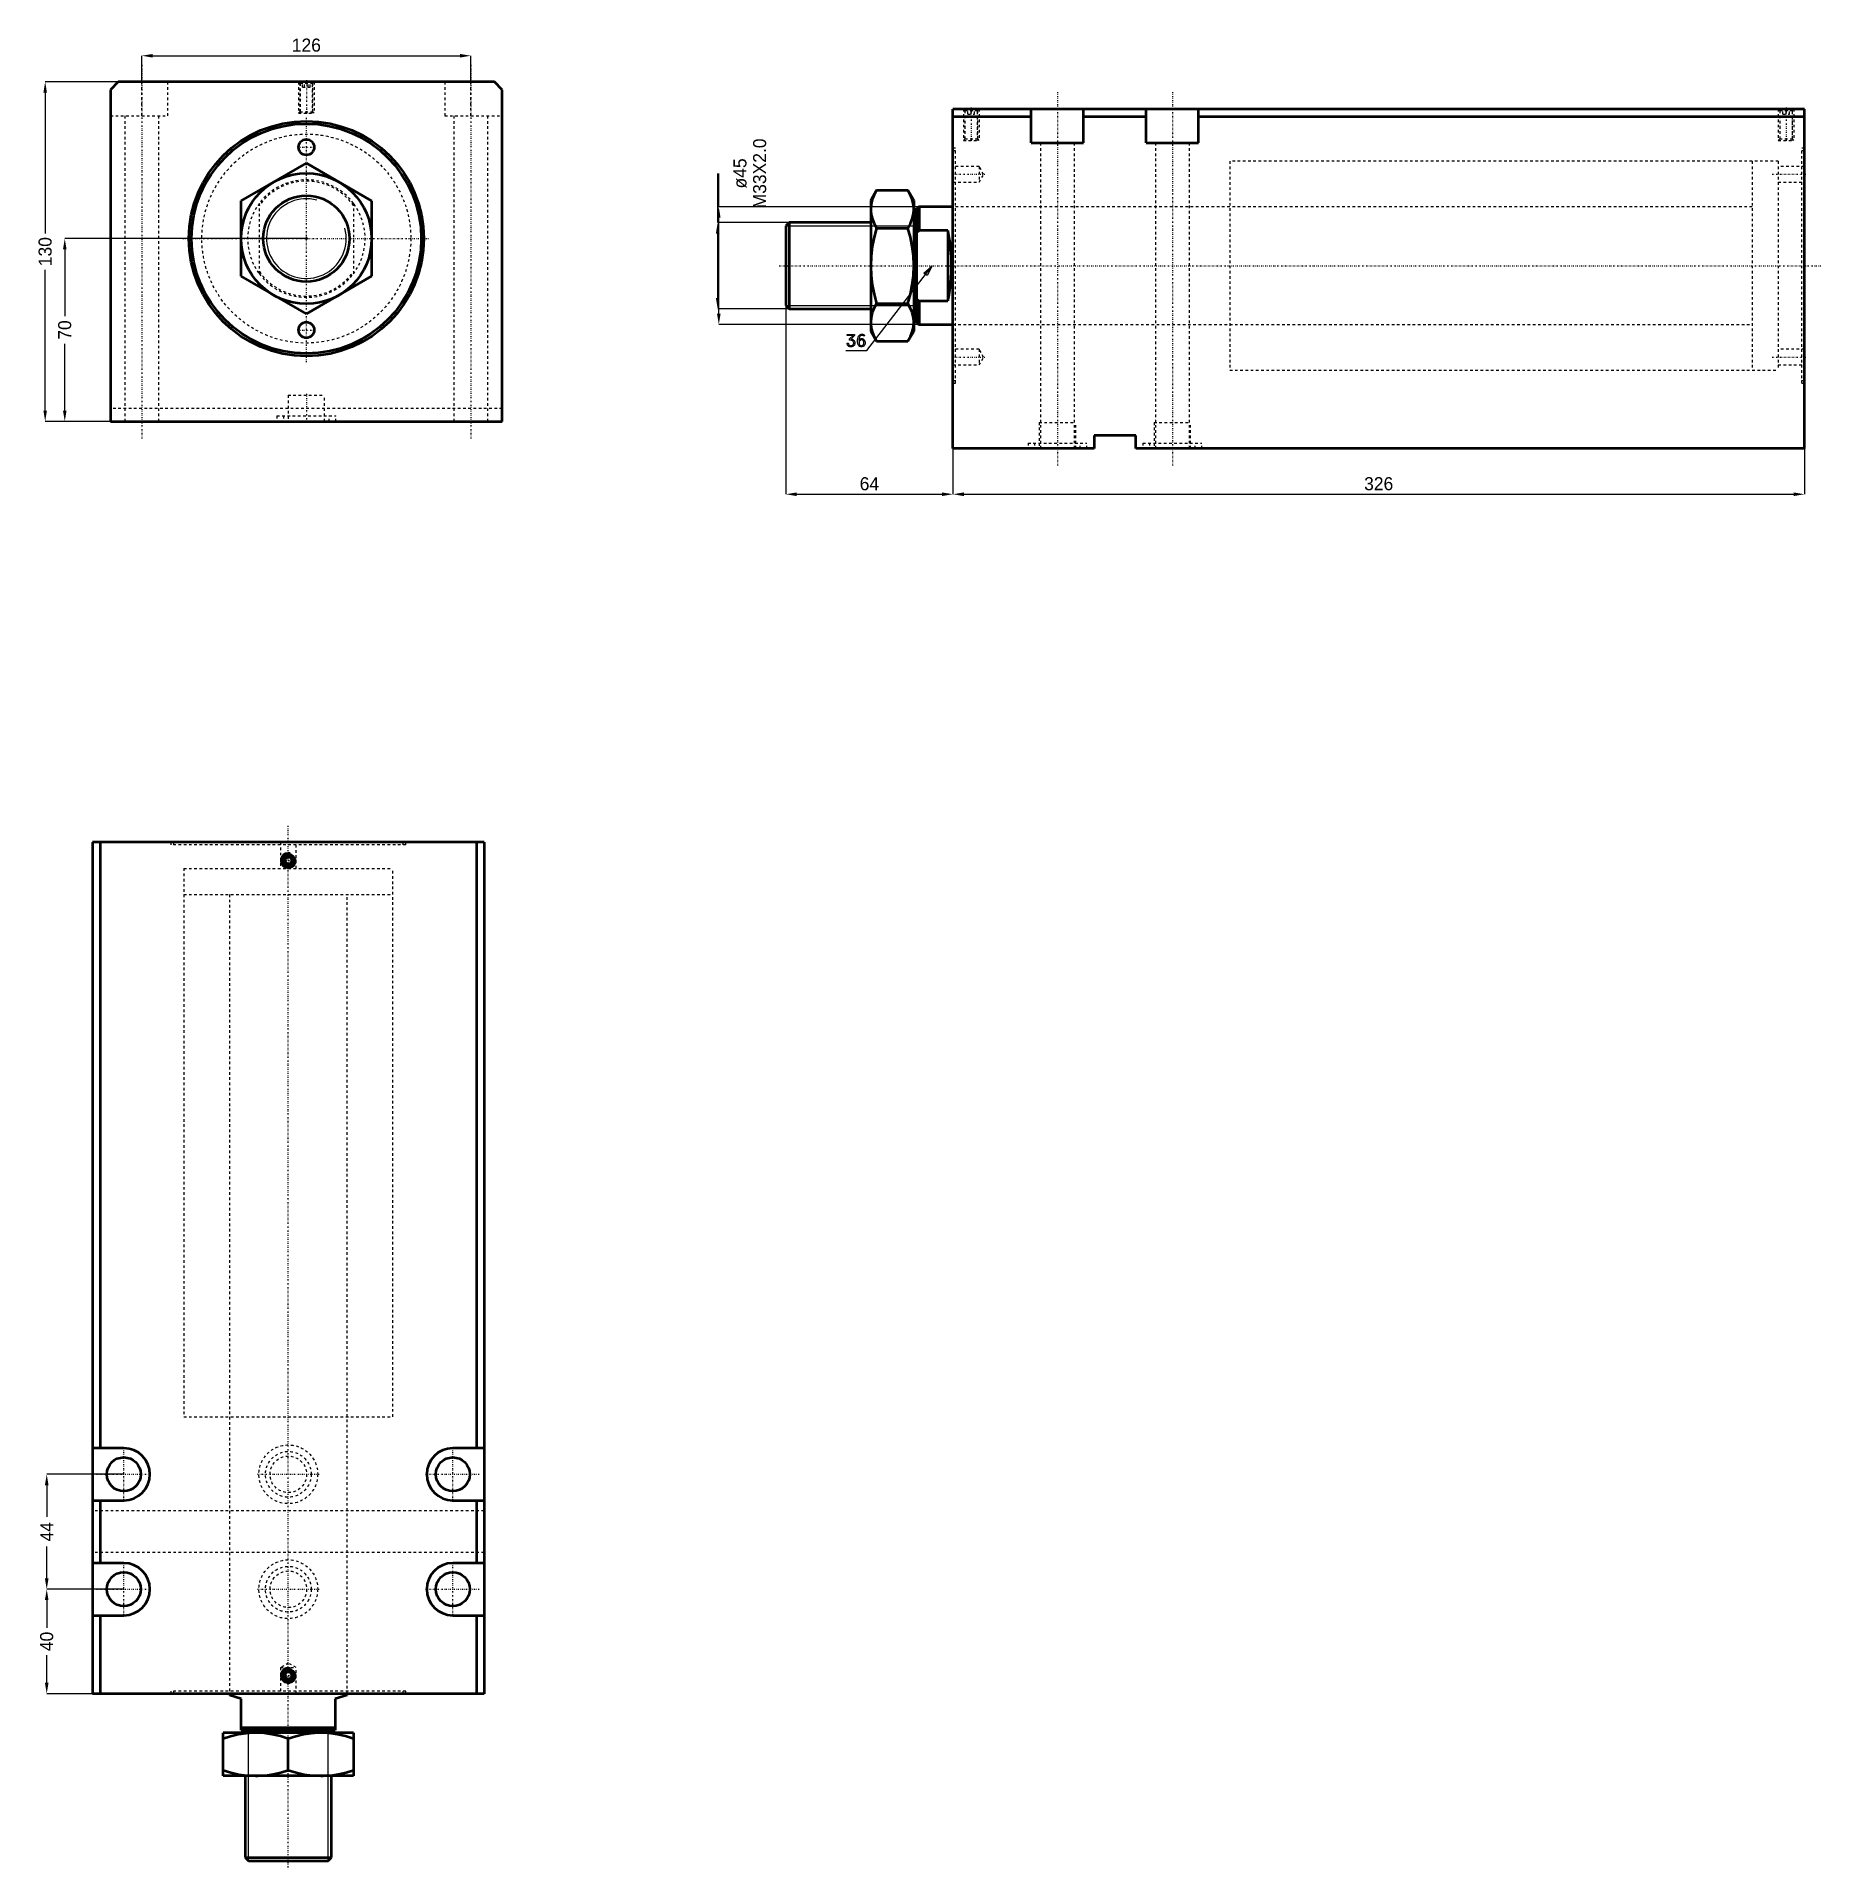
# Model space of a CAD drawing. Header units: millimetres. Extents: x -103 to 580, y -624 to 77.
import ezdxf

# ---------------------------------------------------------------- set-up
doc = ezdxf.new("R2010")
doc.units = ezdxf.units.MM
doc.linetypes.add('Center', pattern=[1.5, 0.45, -0.5, 0.05, -0.5])
doc.linetypes.add('Dashed', pattern=[2, 1, -1])
for name, color, linetype, lineweight in [('2d ConnectionPoints', 7, 'Continuous', 50), ('AM_0', 7, 'Continuous', 50), ('AM_5', 3, 'Continuous', 25), ('AM_7', 7, 'Center', 25), ('AM_9', 6, 'Dashed', 25)]:
    doc.layers.add(name, color=color, linetype=linetype, lineweight=lineweight)
doc.dimstyles.new('ISO-25', dxfattribs={"dimtxt": 2.5, "dimasz": 2.5, "dimexe": 1.25, "dimexo": 0.625, "dimtad": 1, "dimtxsty": 'Standard', "dimcen": 2.5, "dimadec": 0, "dimazin": 0, "dimtfac": 1, "dimtmove": 0, "dimatfit": 3, "dimfxl": 0, "dimarcsym": 0})

# ---------------------------------------------------------------- blocks, each defined once
blk = doc.blocks.new('1_JECX_MF_EXLA_80_200_0_rod__0_in_JECX_MF_160_EXLA_80_200_0__0')
at = {"layer": 'AM_0'}
for p, q in [((-25, 14.43), (0, 28.87)), ((0, 28.87), (25, 14.43)), ((-25, -14.43), (-25, 14.43)), ((25, 14.43), (25, -14.43)), ((0, -28.87), (-25, -14.43)), ((25, -14.43), (0, -28.87))]:
    blk.add_line(p, q, dxfattribs=at)
for radius in [25, 16.5]:
    blk.add_circle((0, 0), radius, dxfattribs=at)
at = {"layer": 'AM_5'}
blk.add_arc((0, 0), 15.27, 75, 15, dxfattribs=at)
at = {"layer": 'AM_9'}
for p, q in [((-18, -13.5), (-18, 13.5)), ((18, 13.5), (18, -13.5))]:
    blk.add_line(p, q, dxfattribs=at)
for points in [[(-18, 13.5), (-19.11, 11.88), (-20.07, 10.17), (-20.88, 8.38), (-21.53, 6.53), (-22.02, 4.63), (-22.34, 2.69), (-22.49, 0.73), (-22.47, -1.23), (-22.27, -3.18), (-21.91, -5.11), (-21.38, -7), (-20.69, -8.84), (-19.84, -10.61), (-18.84, -12.3), (-18, -13.5)], [(18, -13.5), (19.11, -11.88), (20.07, -10.17), (20.88, -8.38), (21.53, -6.53), (22.02, -4.63), (22.34, -2.69), (22.49, -0.73), (22.47, 1.23), (22.27, 3.18), (21.91, 5.11), (21.38, 7), (20.69, 8.84), (19.84, 10.61), (18.84, 12.3), (18, 13.5)]]:
    blk.add_lwpolyline(points, dxfattribs=at)
blk.add_circle((0, 0), 16.27, dxfattribs=at)
for radius, start, end in [(22.5, 36.8699, 143.1301), (22, 35.0968, 144.9032), (22, 215.0968, 324.9032), (22.5, 216.8699, 323.1301)]:
    blk.add_arc((0, 0), radius, start, end, dxfattribs=at)
blk = doc.blocks.new('2_JECX_MF_EXLA_80_200_0_body__0_in_JECX_MF_160_EXLA_80_200_0__0')
at = {"layer": 'AM_0'}
for p, q in [((-72, 60), (-75, 57)), ((-75, 57), (-75, -70)), ((72, 60), (-72, 60)), ((75, 57), (72, 60)), ((75, -70), (75, 57)), ((-75, -70), (75, -70))]:
    blk.add_line(p, q, dxfattribs=at)
for centre, radius in [((0, 0), 45), ((0, 0), 44), ((0, 35), 3), ((0, -35), 3)]:
    blk.add_circle(centre, radius, dxfattribs=at)
at = {"layer": 'AM_5', "linetype": 'Dashed'}
for p, q in [((-3, 60), (-3, 48)), ((3, 60), (3, 48))]:
    blk.add_line(p, q, dxfattribs=at)
at = {"layer": 'AM_7'}
for p, q in [((-63, 66.5), (-63, -76.5)), ((63, 66.5), (63, -76.5)), ((0, 60.6), (0, 47.4)), ((0, -47.25), (0, 47.25)), ((-3.15, 35), (3.15, 35)), ((-47.25, 0), (47.25, 0)), ((-3.15, -35), (3.15, -35)), ((0, -59.5), (0, -70.5))]:
    blk.add_line(p, q, dxfattribs=at)
at = {"layer": 'AM_9'}
for p, q in [((-63, 47), (-63, 60)), ((-53, 47), (-53, 60)), ((-3, 60), (-2.46, 59.46)), ((-2.46, 59.46), (-2.46, 48.54)), ((-2.46, 59.46), (2.46, 59.46)), ((-1.9, 60), (-2.4, 59.5)), ((-2.4, 59.5), (-2.4, 48)), ((-2.4, 59.5), (2.4, 59.5)), ((-1.44, 58), (-1.44, 60)), ((-1.44, 58), (1.44, 58)), ((-0.72, 58), (-0.72, 60)), ((0.72, 58), (0.72, 60)), ((1.44, 58), (1.44, 60)), ((2.4, 59.5), (1.9, 60)), ((2.4, 48), (2.4, 59.5)), ((2.46, 59.46), (3, 60)), ((2.46, 48.54), (2.46, 59.46)), ((53, 60), (53, 47)), ((63, 47), (63, 60)), ((-75, 47), (-53, 47)), ((-69.5, 47), (-69.5, -70)), ((-56.5, -70), (-56.5, 47)), ((-2.46, 48.54), (-3, 48)), ((-3, 48), (3, 48)), ((-2.46, 48.54), (2.46, 48.54)), ((3, 48), (2.46, 48.54)), ((53, 47), (75, 47)), ((56.5, 47), (56.5, -70)), ((69.5, -70), (69.5, 47)), ((-7, -60), (7, -60)), ((-7, -60), (-7, -70)), ((7, -70), (7, -60)), ((75, -65), (-75, -65)), ((-11.25, -67.9), (11.25, -67.9)), ((-11.25, -67.9), (-11.25, -70)), ((-8.75, -67.9), (-8.75, -70)), ((8.75, -70), (8.75, -67.9)), ((11.25, -70), (11.25, -67.9))]:
    blk.add_line(p, q, dxfattribs=at)
blk.add_circle((0, 0), 40, dxfattribs=at)
blk = doc.blocks.new('*D3')
at = {"layer": 'AM_5', "color": 0, "lineweight": -2}
for p, q in [((-63, 60), (-63, 70)), ((-58.83, 70), (58.83, 70)), ((63, 60), (63, 70))]:
    blk.add_line(p, q, dxfattribs=at)
at = {"layer": 'AM_5', "color": 0}
for points in [[(-58.83, 70.69), (-58.83, 69.31), (-63, 70)], [(58.83, 69.31), (58.83, 70.69), (63, 70)]]:
    blk.add_solid(points, dxfattribs=at)
at = {"layer": 'Defpoints', "color": 0}
for p in [(63, 70), (-63, 60), (63, 60)]:
    blk.add_point(p, dxfattribs=at)
at = {"layer": 'AM_5', "color": 0, "insert": (0, 74.05), "char_height": 5, "attachment_point": 5}
blk.add_mtext('126', dxfattribs=at)
blk = doc.blocks.new('*D4')
at = {"layer": 'AM_5', "color": 0, "lineweight": -2}
for p, q in [((-72, 60), (-100, 60)), ((-100, 55.83), (-100, 1.97)), ((-100, -65.83), (-100, -11.97)), ((-75, -70), (-100, -70))]:
    blk.add_line(p, q, dxfattribs=at)
at = {"layer": 'AM_5', "color": 0}
for points in [[(-99.31, 55.83), (-100.69, 55.83), (-100, 60)], [(-100.69, -65.83), (-99.31, -65.83), (-100, -70)]]:
    blk.add_solid(points, dxfattribs=at)
at = {"layer": 'Defpoints', "color": 0}
for p in [(-72, 60), (-100, -70), (-75, -70)]:
    blk.add_point(p, dxfattribs=at)
at = {"layer": 'AM_5', "color": 0, "insert": (-100, -5), "char_height": 5, "attachment_point": 5, "rotation": 90}
blk.add_mtext('130', dxfattribs=at)
blk = doc.blocks.new('*D5')
at = {"layer": 'AM_5', "color": 0, "lineweight": -2}
for p, q in [((0, 0), (-92.5, 0)), ((-92.5, -4.17), (-92.5, -29.72)), ((-92.5, -65.83), (-92.5, -40.28)), ((-75, -70), (-92.5, -70))]:
    blk.add_line(p, q, dxfattribs=at)
at = {"layer": 'AM_5', "color": 0}
for points in [[(-91.81, -4.17), (-93.19, -4.17), (-92.5, 0)], [(-93.19, -65.83), (-91.81, -65.83), (-92.5, -70)]]:
    blk.add_solid(points, dxfattribs=at)
at = {"layer": 'Defpoints', "color": 0}
for p in [(0, 0), (-92.5, -70), (-75, -70)]:
    blk.add_point(p, dxfattribs=at)
at = {"layer": 'AM_5', "color": 0, "insert": (-92.5, -35), "char_height": 5, "attachment_point": 5, "rotation": 90}
blk.add_mtext('70', dxfattribs=at)
blk = doc.blocks.new('1_JECX_MF_EXLA_80_200_0_rod__0_in_JECX_MF_160_EXLA_80_200_0__4')
at = {"layer": 'AM_0'}
for p, q in [((-22.5, 0), (-22.5, -0.54)), ((22.5, -0.54), (22.5, 0)), ((-18, -2), (-22.5, -0.54)), ((-18, -14), (-18, -2)), ((22.5, -0.54), (18, -2)), ((18, -2), (18, -14)), ((-18, -13), (18, -13)), ((-18, -14), (18, -14)), ((-15.27, -14), (-16.27, -15)), ((16.27, -15), (15.27, -14)), ((25, -15), (-25, -15)), ((-25, -31.5), (-25, -15)), ((0, -29.27), (0, -17.23)), ((25, -15), (25, -31.5)), ((25, -31.5), (-25, -31.5)), ((-16.5, -31.5), (-16.5, -62.77)), ((16.5, -62.77), (16.5, -31.5)), ((-16.5, -62.77), (16.5, -62.77)), ((-16.5, -62.77), (-15.27, -64)), ((15.27, -64), (16.5, -62.77)), ((-15.27, -64), (15.27, -64))]:
    blk.add_line(p, q, dxfattribs=at)
for points in [[(-12.5, -15), (-13.39, -15.01), (-16.31, -15.22), (-19.2, -15.68), (-22.12, -16.36), (-25, -17.23)], [(0, -17.23), (-3.04, -16.32), (-6.12, -15.61), (-9.3, -15.16), (-12.5, -15)], [(12.5, -15), (11.61, -15.01), (8.69, -15.22), (5.8, -15.68), (2.88, -16.36), (0, -17.23)], [(25, -17.23), (21.96, -16.32), (18.88, -15.61), (15.7, -15.16), (12.5, -15)], [(-25, -29.27), (-21.96, -30.18), (-18.88, -30.89), (-15.7, -31.34), (-12.5, -31.5)], [(-12.5, -31.5), (-11.61, -31.49), (-8.69, -31.28), (-5.8, -30.82), (-2.88, -30.14), (0, -29.27)], [(0, -29.27), (3.04, -30.18), (6.12, -30.89), (9.3, -31.34), (12.5, -31.5)], [(12.5, -31.5), (13.39, -31.49), (16.31, -31.28), (19.2, -30.82), (22.12, -30.14), (25, -29.27)]]:
    blk.add_lwpolyline(points, dxfattribs=at)
at = {"layer": 'AM_5'}
for p, q in [((-15.27, -64), (-15.27, -14)), ((15.27, -64), (15.27, -14))]:
    blk.add_line(p, q, dxfattribs=at)
at = {"layer": 'AM_7'}
blk.add_line((0, -66.5), (0, 332.5), dxfattribs=at)
at = {"layer": 'AM_9'}
for p, q in [((-40, 316), (40, 316)), ((-40, 316), (-40, 306)), ((40, 306), (40, 316)), ((-40, 306), (40, 306)), ((-22.5, 306), (-22.5, 0)), ((22.5, 0), (22.5, 306))]:
    blk.add_line(p, q, dxfattribs=at)
blk = doc.blocks.new('2_JECX_MF_EXLA_80_200_0_body__0_in_JECX_MF_160_EXLA_80_200_0__4')
at = {"layer": 'AM_0'}
for p, q in [((75, 326), (-75, 326)), ((-75, 326), (-75, 0)), ((-72, 326), (-72, 94)), ((72, 326), (72, 94)), ((75, 326), (75, 0)), ((-0.72, 320.25), (-1.44, 319)), ((-1.44, 319), (-0.72, 317.75)), ((0.72, 320.25), (-0.72, 320.25)), ((-0.72, 317.75), (0.72, 317.75)), ((1.44, 319), (0.72, 320.25)), ((0.72, 317.75), (1.44, 319)), ((-63, 94), (-75, 94)), ((75, 94), (63, 94)), ((-75, 74), (-63, 74)), ((-72, 74), (-72, 50)), ((63, 74), (75, 74)), ((72, 74), (72, 50)), ((-63, 50), (-75, 50)), ((75, 50), (63, 50)), ((-75, 30), (-63, 30)), ((-72, 30), (-72, 0)), ((63, 30), (75, 30)), ((72, 30), (72, 0)), ((-0.72, 8.25), (-1.44, 7)), ((0.72, 8.25), (-0.72, 8.25)), ((1.44, 7), (0.72, 8.25)), ((75, 0), (-75, 0)), ((-1.44, 7), (-0.72, 5.75)), ((-0.72, 5.75), (0.72, 5.75)), ((0.72, 5.75), (1.44, 7))]:
    blk.add_line(p, q, dxfattribs=at)
for centre, radius in [((0, 319), 2.46), ((0, 319), 2.4), ((0, 319), 1.9), ((-63, 84), 6.5), ((63, 84), 6.5), ((-63, 40), 6.5), ((63, 40), 6.5), ((0, 7), 2.46), ((0, 7), 2.4), ((0, 7), 1.9)]:
    blk.add_circle(centre, radius, dxfattribs=at)
for centre, start, end in [((-63, 84), 270, 90), ((63, 84), 90, 270), ((-63, 40), 270, 90), ((63, 40), 90, 270)]:
    blk.add_arc(centre, 10, start, end, dxfattribs=at)
at = {"layer": 'AM_5'}
for centre in [(0, 319), (0, 7)]:
    blk.add_arc(centre, 3, 75, 15, dxfattribs=at)
at = {"layer": 'AM_7'}
for p, q in [((-3.15, 319), (3.15, 319)), ((-63, 73.5), (-63, 94.5)), ((63, 73.5), (63, 94.5)), ((-73.5, 84), (-52.5, 84)), ((-11.81, 84), (11.81, 84)), ((52.5, 84), (73.5, 84)), ((-63, 29.5), (-63, 50.5)), ((63, 29.5), (63, 50.5)), ((-73.5, 40), (-52.5, 40)), ((-11.81, 40), (11.81, 40)), ((52.5, 40), (73.5, 40)), ((-3.15, 7), (3.15, 7))]:
    blk.add_line(p, q, dxfattribs=at)
at = {"layer": 'AM_9'}
for p, q in [((-45, 326), (-45, 325)), ((45, 325), (-45, 325)), ((-44, 326), (-44, 325)), ((-3, 326), (-3, 316)), ((3, 316), (3, 326)), ((44, 325), (44, 326)), ((45, 325), (45, 326)), ((-40, 316), (40, 316)), ((-40, 316), (-40, 106)), ((40, 106), (40, 316)), ((-40, 106), (40, 106)), ((-22.5, 106), (-22.5, 0)), ((22.5, 0), (22.5, 106)), ((75, 70), (-75, 70)), ((75, 54), (-75, 54)), ((0, 11.73), (-3, 10)), ((-3, 10), (-3, 0)), ((-3, 10), (3, 10)), ((3, 10), (0, 11.73)), ((3, 0), (3, 10)), ((45, 1), (-45, 1)), ((-45, 1), (-45, 0)), ((-44, 1), (-44, 0)), ((44, 0), (44, 1)), ((45, 0), (45, 1))]:
    blk.add_line(p, q, dxfattribs=at)
for centre, radius in [((0, 84), 11.25), ((0, 84), 8.75), ((0, 84), 7), ((0, 40), 11.25), ((0, 40), 8.75), ((0, 40), 7)]:
    blk.add_circle(centre, radius, dxfattribs=at)
blk = doc.blocks.new('*D11')
at = {"layer": 'AM_5', "color": 0, "lineweight": -2}
for p, q in [((-69.91, -473.12), (-99.41, -473.12)), ((-99.41, -477.29), (-99.41, -489.46)), ((-99.41, -512.96), (-99.41, -500.79)), ((-69.91, -517.12), (-99.41, -517.12))]:
    blk.add_line(p, q, dxfattribs=at)
at = {"layer": 'AM_5', "color": 0}
for points in [[(-100.11, -477.29), (-98.72, -477.29), (-99.41, -473.12)], [(-100.11, -512.96), (-98.72, -512.96), (-99.41, -517.12)]]:
    blk.add_solid(points, dxfattribs=at)
at = {"layer": 'Defpoints', "color": 0}
for p in [(-99.41, -473.12), (-69.91, -473.12), (-69.91, -517.12)]:
    blk.add_point(p, dxfattribs=at)
at = {"layer": 'AM_5', "color": 0, "insert": (-99.41, -495.12), "char_height": 5, "attachment_point": 5, "rotation": 90}
blk.add_mtext('44', dxfattribs=at)
blk = doc.blocks.new('*D12')
at = {"layer": 'AM_5', "color": 0, "lineweight": -2}
for p, q in [((-69.91, -517.12), (-99.41, -517.12)), ((-99.41, -521.29), (-99.41, -531.87)), ((-99.41, -552.96), (-99.41, -542.37)), ((-81.91, -557.12), (-99.41, -557.12))]:
    blk.add_line(p, q, dxfattribs=at)
at = {"layer": 'AM_5', "color": 0}
for points in [[(-100.11, -521.29), (-98.72, -521.29), (-99.41, -517.12)], [(-100.11, -552.96), (-98.72, -552.96), (-99.41, -557.12)]]:
    blk.add_solid(points, dxfattribs=at)
at = {"layer": 'Defpoints', "color": 0}
for p in [(-69.91, -517.12), (-99.41, -557.12), (-81.91, -557.12)]:
    blk.add_point(p, dxfattribs=at)
at = {"layer": 'AM_5', "color": 0, "insert": (-99.41, -537.12), "char_height": 5, "attachment_point": 5, "rotation": 90}
blk.add_mtext('40', dxfattribs=at)
blk = doc.blocks.new('1_JECX_MF_EXLA_80_200_0_rod__0_in_JECX_MF_160_EXLA_80_200_0__2')
at = {"layer": 'AM_0'}
for p, q in [((-29.27, 28.87), (-31.5, 25)), ((-29.27, 28.87), (-17.23, 28.87)), ((-15, 25), (-17.23, 28.87)), ((-31.5, 25), (-31.5, -25)), ((-15, 25), (-15, -25)), ((-13, 22.5), (-14, 22)), ((-14, 22), (-14, -22)), ((0, 22.5), (-13, 22.5)), ((-13, 22.5), (-13, 13.5)), ((-62.77, 16.5), (-64, 15.27)), ((-64, 15.27), (-64, -15.27)), ((-31.5, 16.5), (-62.77, 16.5)), ((-62.77, 16.5), (-62.77, -16.5)), ((-29.27, 14.43), (-17.23, 14.43)), ((-14, 15.27), (-15, 16.27)), ((-13, 13.5), (-14, 12.65)), ((-2, 13.5), (-13, 13.5)), ((-2, 13.5), (-2, -13.5)), ((-14, -12.65), (-13, -13.5)), ((-13, -13.5), (-2, -13.5)), ((-13, -13.5), (-13, -22.5)), ((-64, -15.27), (-62.77, -16.5)), ((-62.77, -16.5), (-31.5, -16.5)), ((-29.27, -14.43), (-17.23, -14.43)), ((-15, -16.27), (-14, -15.27)), ((-31.5, -25), (-29.27, -28.87)), ((-17.23, -28.87), (-15, -25)), ((-14, -22), (-13, -22.5)), ((-13, -22.5), (0, -22.5)), ((-29.27, -28.87), (-17.23, -28.87))]:
    blk.add_line(p, q, dxfattribs=at)
for points in [[(-29.27, 28.87), (-30.18, 27.11), (-30.89, 25.33), (-31.34, 23.5), (-31.5, 21.65)], [(-15, 21.65), (-15.01, 22.16), (-15.22, 23.85), (-15.68, 25.52), (-16.36, 27.21), (-17.23, 28.87)], [(-31.5, 21.65), (-31.49, 21.14), (-31.28, 19.45), (-30.82, 17.78), (-30.14, 16.1), (-29.27, 14.43)], [(-17.23, 14.43), (-16.32, 16.19), (-15.61, 17.97), (-15.16, 19.8), (-15, 21.65)], [(-29.27, 14.43), (-30.18, 10.92), (-30.89, 7.36), (-31.34, 3.69), (-31.5, 0)], [(-15, 0), (-15, 0.21), (-15.17, 3.78), (-15.61, 7.33), (-16.31, 10.9), (-17.23, 14.43)], [(-2, -13.5), (-1.64, -11.88), (-1.33, -10.17), (-1.06, -8.38), (-0.85, -6.53), (-0.69, -4.63), (-0.59, -2.69), (-0.54, -0.73), (-0.55, 1.23), (-0.61, 3.18), (-0.73, 5.11), (-0.9, 7), (-1.13, 8.84), (-1.4, 10.61), (-1.73, 12.3), (-2, 13.5)], [(-31.5, 0), (-31.5, -0.21), (-31.33, -3.78), (-30.89, -7.33), (-30.19, -10.9), (-29.27, -14.43)], [(-17.23, -14.43), (-16.32, -10.92), (-15.61, -7.36), (-15.16, -3.69), (-15, 0)], [(-29.27, -14.43), (-30.18, -16.19), (-30.89, -17.97), (-31.34, -19.8), (-31.5, -21.65)], [(-15, -21.65), (-15.01, -21.14), (-15.22, -19.45), (-15.68, -17.78), (-16.36, -16.1), (-17.23, -14.43)], [(-31.5, -21.65), (-31.49, -22.16), (-31.28, -23.85), (-30.82, -25.52), (-30.14, -27.21), (-29.27, -28.87)], [(-17.23, -28.87), (-16.32, -27.11), (-15.61, -25.33), (-15.16, -23.5), (-15, -21.65)]]:
    blk.add_lwpolyline(points, dxfattribs=at)
at = {"layer": 'AM_5'}
for p, q in [((-64, 15.27), (-14, 15.27)), ((-64, -15.27), (-14, -15.27))]:
    blk.add_line(p, q, dxfattribs=at)
at = {"layer": 'AM_7'}
blk.add_line((-66.5, 0), (332.5, 0), dxfattribs=at)
at = {"layer": 'AM_9'}
for p, q in [((316, 40), (306, 40)), ((306, 40), (306, -40)), ((316, 40), (316, -40)), ((306, 22.5), (0, 22.5)), ((0, -22.5), (306, -22.5)), ((306, -40), (316, -40))]:
    blk.add_line(p, q, dxfattribs=at)
blk = doc.blocks.new('2_JECX_MF_EXLA_80_200_0_body__0_in_JECX_MF_160_EXLA_80_200_0__2')
at = {"layer": 'AM_0'}
for p, q in [((0, -70), (0, 60)), ((326, 60), (0, 60)), ((30, 57), (0, 57)), ((30, 47), (30, 60)), ((50, 47), (50, 60)), ((74, 57), (50, 57)), ((74, 47), (74, 60)), ((94, 47), (94, 60)), ((326, 57), (94, 57)), ((326, -70), (326, 60)), ((30, 47), (50, 47)), ((74, 47), (94, 47)), ((54, -70), (0, -70)), ((54, -65), (54, -70)), ((70, -65), (54, -65)), ((70, -70), (70, -65)), ((326, -70), (70, -70))]:
    blk.add_line(p, q, dxfattribs=at)
at = {"layer": 'AM_5', "linetype": 'Dashed'}
for p, q in [((4, 60), (4, 48)), ((10, 60), (10, 48)), ((316, 60), (316, 48)), ((322, 60), (322, 48))]:
    blk.add_line(p, q, dxfattribs=at)
at = {"layer": 'AM_7'}
for p, q in [((40, 66.5), (40, -76.5)), ((84, 66.5), (84, -76.5)), ((7, 60.6), (7, 47.4)), ((319, 60.6), (319, 47.4)), ((-0.59, 35), (12.32, 35)), ((313.68, 35), (326.59, 35)), ((-0.59, -35), (12.32, -35)), ((313.68, -35), (326.59, -35))]:
    blk.add_line(p, q, dxfattribs=at)
at = {"layer": 'AM_9'}
for p, q in [((4, 60), (4.54, 59.46)), ((4.54, 59.46), (4.54, 48.54)), ((4.54, 59.46), (9.46, 59.46)), ((5.1, 60), (4.6, 59.5)), ((4.6, 59.5), (9.4, 59.5)), ((4.6, 59.5), (4.6, 48)), ((5.75, 58), (5.75, 60)), ((5.75, 58), (8.25, 58)), ((7, 58), (7, 60)), ((8.25, 58), (8.25, 60)), ((9.4, 59.5), (8.9, 60)), ((9.4, 48), (9.4, 59.5)), ((9.46, 59.46), (10, 60)), ((9.46, 48.54), (9.46, 59.46)), ((316, 60), (316.54, 59.46)), ((316.54, 59.46), (316.54, 48.54)), ((316.54, 59.46), (321.46, 59.46)), ((317.1, 60), (316.6, 59.5)), ((316.6, 59.5), (316.6, 48)), ((316.6, 59.5), (321.4, 59.5)), ((317.75, 58), (317.75, 60)), ((317.75, 58), (320.25, 58)), ((319, 58), (319, 60)), ((320.25, 58), (320.25, 60)), ((321.4, 59.5), (320.9, 60)), ((321.4, 48), (321.4, 59.5)), ((321.46, 59.46), (322, 60)), ((321.46, 48.54), (321.46, 59.46)), ((1, 45), (0, 45)), ((1, 44), (0, 44)), ((1, -45), (1, 45)), ((4.54, 48.54), (4, 48)), ((4, 48), (10, 48)), ((4.54, 48.54), (9.46, 48.54)), ((10, 48), (9.46, 48.54)), ((33.5, 47), (33.5, -70)), ((46.5, -70), (46.5, 47)), ((77.5, 47), (77.5, -70)), ((90.5, -70), (90.5, 47)), ((316.54, 48.54), (316, 48)), ((316, 48), (322, 48)), ((316.54, 48.54), (321.46, 48.54)), ((322, 48), (321.46, 48.54)), ((325, -45), (325, 45)), ((326, 45), (325, 45)), ((326, 44), (325, 44)), ((10, 38), (0, 38)), ((11.73, 35), (10, 38)), ((10, 38), (10, 32)), ((316, 40), (106, 40)), ((106, 40), (106, -40)), ((316, 40), (316, -40)), ((326, 38), (316, 38)), ((0, 32), (10, 32)), ((10, 32), (11.73, 35)), ((316, 32), (326, 32)), ((106, 22.5), (0, 22.5)), ((0, -22.5), (106, -22.5)), ((10, -32), (0, -32)), ((11.73, -35), (10, -32)), ((10, -32), (10, -38)), ((10, -38), (11.73, -35)), ((326, -32), (316, -32)), ((0, -38), (10, -38)), ((106, -40), (316, -40)), ((316, -38), (326, -38)), ((0, -44), (1, -44)), ((0, -45), (1, -45)), ((325, -44), (326, -44)), ((325, -45), (326, -45)), ((33, -60), (47, -60)), ((33, -60), (33, -70)), ((47, -70), (47, -60)), ((77, -60), (91, -60)), ((77, -60), (77, -70)), ((91, -70), (91, -60)), ((28.75, -67.9), (51.25, -67.9)), ((28.75, -67.9), (28.75, -70)), ((31.25, -67.9), (31.25, -70)), ((48.75, -70), (48.75, -67.9)), ((51.25, -70), (51.25, -67.9)), ((72.75, -67.9), (95.25, -67.9)), ((72.75, -67.9), (72.75, -70)), ((75.25, -67.9), (75.25, -70)), ((92.75, -70), (92.75, -67.9)), ((95.25, -70), (95.25, -67.9))]:
    blk.add_line(p, q, dxfattribs=at)
blk = doc.blocks.new('*D20')
at = {"layer": 'AM_5', "color": 0, "lineweight": -2}
for p, q in [((247.58, -80.38), (247.58, -97.88)), ((573.58, -80.38), (573.58, -97.88)), ((251.74, -97.88), (569.41, -97.88))]:
    blk.add_line(p, q, dxfattribs=at)
at = {"layer": 'AM_5', "color": 0}
for points in [[(251.74, -97.19), (251.74, -98.58), (247.58, -97.88)], [(569.41, -97.19), (569.41, -98.58), (573.58, -97.88)]]:
    blk.add_solid(points, dxfattribs=at)
at = {"layer": 'Defpoints', "color": 0}
for p in [(247.58, -80.38), (573.58, -80.38), (573.58, -97.88)]:
    blk.add_point(p, dxfattribs=at)
at = {"layer": 'AM_5', "color": 0, "insert": (410.58, -93.88), "char_height": 5, "attachment_point": 5}
blk.add_mtext('326', dxfattribs=at)
blk = doc.blocks.new('*D21')
at = {"layer": 'AM_5', "color": 0, "lineweight": -2}
for p, q in [((183.58, -10.38), (183.58, -97.88)), ((247.58, -80.38), (247.58, -97.88)), ((187.74, -97.88), (243.41, -97.88))]:
    blk.add_line(p, q, dxfattribs=at)
at = {"layer": 'AM_5', "color": 0}
for points in [[(187.74, -97.19), (187.74, -98.58), (183.58, -97.88)], [(243.41, -97.19), (243.41, -98.58), (247.58, -97.88)]]:
    blk.add_solid(points, dxfattribs=at)
at = {"layer": 'Defpoints', "color": 0}
for p in [(183.58, -10.38), (247.58, -80.38), (247.58, -97.88)]:
    blk.add_point(p, dxfattribs=at)
at = {"layer": 'AM_5', "color": 0, "insert": (215.58, -93.88), "char_height": 5, "attachment_point": 5}
blk.add_mtext('64', dxfattribs=at)
blk = doc.blocks.new('*D22')
at = {"layer": 'AM_5', "color": 0, "lineweight": -2}
for p, q in [((157.91, 12.12), (157.91, 24.95)), ((234.58, 12.12), (157.91, 12.12)), ((157.91, -28.71), (157.91, 7.95)), ((234.58, -32.88), (157.91, -32.88))]:
    blk.add_line(p, q, dxfattribs=at)
at = {"layer": 'AM_5', "color": 0}
for points in [[(157.22, 7.95), (158.61, 7.95), (157.91, 12.12)], [(157.22, -28.71), (158.61, -28.71), (157.91, -32.88)]]:
    blk.add_solid(points, dxfattribs=at)
at = {"layer": 'Defpoints', "color": 0}
for p in [(157.91, 12.12), (234.58, 12.12), (234.58, -32.88)]:
    blk.add_point(p, dxfattribs=at)
at = {"layer": 'AM_5', "color": 0, "insert": (166.08, 24.95), "char_height": 5, "attachment_point": 5, "rotation": 90}
blk.add_mtext('ø45', dxfattribs=at)
blk = doc.blocks.new('*D23')
at = {"layer": 'AM_5', "color": 0, "lineweight": -2}
for p, q in [((157.49, 6.12), (157.49, 24.95)), ((184.81, 6.12), (157.49, 6.12)), ((157.49, -22.71), (157.49, 1.95)), ((184.58, -26.88), (157.49, -26.88))]:
    blk.add_line(p, q, dxfattribs=at)
at = {"layer": 'AM_5', "color": 0}
for points in [[(156.8, 1.95), (158.19, 1.95), (157.49, 6.12)], [(156.8, -22.71), (158.19, -22.71), (157.49, -26.88)]]:
    blk.add_solid(points, dxfattribs=at)
at = {"layer": 'Defpoints', "color": 0}
for p in [(157.49, 6.12), (184.81, 6.12), (184.58, -26.88)]:
    blk.add_point(p, dxfattribs=at)
at = {"layer": 'AM_5', "color": 0, "insert": (173.58, 24.95), "char_height": 5, "attachment_point": 5, "rotation": 90}
blk.add_mtext('M33X2.0', dxfattribs=at)

msp = doc.modelspace()

# ---------------------------------------------------------------- linework, layer by layer
at = {"layer": '2d ConnectionPoints'}
for p in [(0, 0), (247.578, -10.381), (-6.915, -557.125)]:
    msp.add_point(p, dxfattribs=at)
at = {"layer": 'AM_5'}
for p, q in [((214.578, -42.881), (239.578, -10.381)), ((206.578, -42.881), (214.578, -42.881))]:
    msp.add_line(p, q, dxfattribs=at)
for points in [[(239.578, -10.381), (237.698, -14.192), (236.377, -13.176), (239.578, -10.381)], [(207.511, -40.075), (207.511, -40.075), (207.516, -40.185), (207.545, -40.34), (207.545, -40.34), (207.599, -40.481), (207.649, -40.569), (207.649, -40.569), (207.708, -40.649), (207.81, -40.756), (207.81, -40.756), (207.929, -40.844), (208.018, -40.894), (208.018, -40.894), (208.111, -40.935), (208.257, -40.979), (208.257, -40.979), (208.408, -41.003), (208.512, -41.007), (208.512, -41.007), (208.622, -41.003), (208.782, -40.979), (208.782, -40.979), (208.936, -40.934), (209.035, -40.892), (209.035, -40.892), (209.129, -40.842), (209.254, -40.752), (209.254, -40.752), (209.363, -40.645), (209.425, -40.564), (209.425, -40.564), (209.478, -40.476), (209.535, -40.335), (209.535, -40.335), (209.565, -40.183), (209.571, -40.075), (209.571, -40.075), (209.563, -39.921), (209.52, -39.709), (209.52, -39.709), (209.44, -39.518), (209.367, -39.404), (209.367, -39.404), (209.279, -39.299), (209.124, -39.163), (209.124, -39.163), (208.942, -39.051), (208.806, -38.991), (208.806, -38.991), (208.66, -38.941), (208.426, -38.887), (208.426, -38.887), (208.175, -38.858), (207.998, -38.853), (207.998, -38.398), (209.318, -37.104), (207.114, -37.104), (207.114, -36.669), (209.935, -36.669), (209.935, -37.124), (208.587, -38.456), (208.587, -38.456), (208.881, -38.524), (209.256, -38.671), (209.256, -38.671), (209.551, -38.872), (209.703, -39.036), (209.703, -39.036), (209.824, -39.219), (209.955, -39.516), (209.955, -39.516), (210.026, -39.842), (210.039, -40.075), (210.039, -40.075), (210.03, -40.243), (209.982, -40.477), (209.982, -40.477), (209.894, -40.69), (209.812, -40.821), (209.812, -40.821), (209.716, -40.94), (209.551, -41.096), (209.551, -41.096), (209.364, -41.224), (209.225, -41.293), (209.225, -41.293), (209.08, -41.351), (208.858, -41.413), (208.858, -41.413), (208.629, -41.446), (208.473, -41.453), (208.473, -41.453), (208.321, -41.446), (208.102, -41.413), (208.102, -41.413), (207.891, -41.352), (207.756, -41.295), (207.756, -41.295), (207.628, -41.226), (207.456, -41.099), (207.456, -41.099), (207.306, -40.944), (207.22, -40.825), (207.22, -40.825), (207.147, -40.696), (207.068, -40.482), (207.068, -40.482), (207.025, -40.245), (207.017, -40.075), (207.511, -40.075)], [(212.544, -41.42), (212.544, -41.42), (212.324, -41.41), (212.031, -41.356), (212.031, -41.356), (211.783, -41.257), (211.642, -41.165), (211.642, -41.165), (211.52, -41.056), (211.366, -40.864), (211.366, -40.864), (211.248, -40.638), (211.189, -40.47), (211.189, -40.47), (211.143, -40.286), (211.094, -39.983), (211.094, -39.983), (211.067, -39.647), (211.062, -39.405), (211.062, -39.405), (211.078, -38.907), (211.16, -38.245), (211.16, -38.245), (211.313, -37.683), (211.454, -37.364), (211.454, -37.364), (211.629, -37.097), (211.958, -36.808), (211.958, -36.808), (212.369, -36.653), (212.687, -36.623), (212.687, -36.623), (212.841, -36.628), (213.051, -36.652), (213.051, -36.652), (213.236, -36.696), (213.347, -36.737), (213.347, -36.737), (213.45, -36.785), (213.593, -36.869), (213.593, -36.869), (213.725, -36.967), (213.805, -37.039), (213.448, -37.332), (213.448, -37.332), (213.401, -37.278), (213.319, -37.206), (213.319, -37.206), (213.221, -37.144), (213.147, -37.109), (213.147, -37.109), (213.067, -37.079), (212.936, -37.047), (212.936, -37.047), (212.791, -37.029), (212.687, -37.026), (212.687, -37.026), (212.523, -37.039), (212.305, -37.106), (212.305, -37.106), (212.121, -37.23), (212.016, -37.345), (212.016, -37.345), (211.925, -37.476), (211.812, -37.69), (211.812, -37.69), (211.726, -37.922), (211.683, -38.087), (211.683, -38.087), (211.649, -38.26), (211.606, -38.533), (211.606, -38.533), (211.573, -38.821), (211.556, -39.022), (211.556, -39.022), (211.629, -38.882), (211.752, -38.699), (211.752, -38.699), (211.891, -38.547), (211.993, -38.464), (211.993, -38.464), (212.103, -38.396), (212.28, -38.322), (212.28, -38.322), (212.472, -38.282), (212.609, -38.274), (212.609, -38.274), (212.771, -38.283), (212.998, -38.331), (212.998, -38.331), (213.207, -38.419), (213.337, -38.5), (213.337, -38.5), (213.458, -38.596), (213.616, -38.763), (213.616, -38.763), (213.749, -38.956), (213.823, -39.1), (213.823, -39.1), (213.885, -39.251), (213.951, -39.486), (213.951, -39.486), (213.987, -39.731), (213.994, -39.899), (213.994, -39.899), (213.986, -40.074), (213.947, -40.322), (213.947, -40.322), (213.874, -40.551), (213.807, -40.694), (213.807, -40.694), (213.726, -40.826), (213.584, -41.001), (213.584, -41.001), (213.415, -41.148), (213.289, -41.23), (213.289, -41.23), (213.153, -41.298), (212.937, -41.373), (212.937, -41.373), (212.706, -41.413), (212.544, -41.42)], [(212.551, -41.011), (212.551, -41.011), (212.668, -41.005), (212.83, -40.975), (212.83, -40.975), (212.975, -40.919), (213.063, -40.868), (213.063, -40.868), (213.142, -40.806), (213.247, -40.697), (213.247, -40.697), (213.333, -40.567), (213.38, -40.47), (213.38, -40.47), (213.418, -40.364), (213.46, -40.194), (213.46, -40.194), (213.483, -40.01), (213.487, -39.88), (213.487, -39.88), (213.483, -39.757), (213.462, -39.583), (213.462, -39.583), (213.422, -39.42), (213.386, -39.317), (213.386, -39.317), (213.342, -39.221), (213.26, -39.093), (213.26, -39.093), (213.16, -38.984), (213.084, -38.921), (213.084, -38.921), (213, -38.868), (212.86, -38.811), (212.86, -38.811), (212.703, -38.78), (212.59, -38.775), (212.59, -38.775), (212.472, -38.781), (212.307, -38.814), (212.307, -38.814), (212.157, -38.874), (212.065, -38.931), (212.065, -38.931), (211.98, -38.998), (211.868, -39.115), (211.868, -39.115), (211.774, -39.252), (211.722, -39.355), (211.722, -39.355), (211.679, -39.465), (211.632, -39.64), (211.632, -39.64), (211.607, -39.826), (211.602, -39.958), (211.602, -39.958), (211.606, -40.077), (211.629, -40.246), (211.629, -40.246), (211.673, -40.404), (211.712, -40.502), (211.712, -40.502), (211.761, -40.593), (211.848, -40.715), (211.848, -40.715), (211.955, -40.818), (212.036, -40.876), (212.036, -40.876), (212.124, -40.924), (212.271, -40.977), (212.271, -40.977), (212.434, -41.005), (212.551, -41.011)]]:
    msp.add_lwpolyline(points, dxfattribs=at)

# ---------------------------------------------------------------- block references
for name, p in [('2_JECX_MF_EXLA_80_200_0_body__0_in_JECX_MF_160_EXLA_80_200_0__0', (0, 0)), ('2_JECX_MF_EXLA_80_200_0_body__0_in_JECX_MF_160_EXLA_80_200_0__2', (247.578, -10.381)), ('1_JECX_MF_EXLA_80_200_0_rod__0_in_JECX_MF_160_EXLA_80_200_0__0', (0, 0)), ('1_JECX_MF_EXLA_80_200_0_rod__0_in_JECX_MF_160_EXLA_80_200_0__2', (247.578, -10.381)), ('2_JECX_MF_EXLA_80_200_0_body__0_in_JECX_MF_160_EXLA_80_200_0__4', (-6.915, -557.125)), ('1_JECX_MF_EXLA_80_200_0_rod__0_in_JECX_MF_160_EXLA_80_200_0__4', (-6.915, -557.125))]:
    msp.add_blockref(name, p)

# ---------------------------------------------------------------- dimensions: what is measured, and where the dimension line sits
for base, p1, p2, text, picture, middle in [((63, 70), (-63, 60), (63, 60), '126', '*D3', (0, 70)), ((247.578, -97.881), (183.578, -10.381), (247.578, -80.381), '64', '*D21', (215.578, -97.881)), ((573.578, -97.881), (247.578, -80.381), (573.578, -80.381), '326', '*D20', (410.578, -97.881))]:
    dim = msp.add_linear_dim(base=base, p1=p1, p2=p2, text=text, dimstyle='ISO-25', override={"dimtxt": 5, "dimasz": 4.166667, "dimexe": 0, "dimexo": 0, "dimgap": 1.5}, dxfattribs=at)
    dim.commit()
    dim.dimension.update_dxf_attribs({"geometry": picture, "text_midpoint": middle, "dimtype": 160})
for base, p1, p2, text, picture, middle in [((-100, -70), (-72, 60), (-75, -70), '130', '*D4', (-100, -5)), ((157.495, 6.119), (184.578, -26.881), (184.805, 6.119), 'M33X2.0', '*D23', (173.578, 24.952)), ((157.911, 12.119), (234.578, -32.881), (234.578, 12.119), 'ø45', '*D22', (166.078, 24.952)), ((-92.5, -70), (0, 0), (-75, -70), '70', '*D5', (-92.5, -35)), ((-99.415, -473.125), (-69.915, -517.125), (-69.915, -473.125), '44', '*D11', (-99.415, -495.125)), ((-99.415, -557.125), (-69.915, -517.125), (-81.915, -557.125), '40', '*D12', (-99.415, -537.125))]:
    dim = msp.add_linear_dim(base=base, p1=p1, p2=p2, angle=90, text=text, dimstyle='ISO-25', override={"dimtxt": 5, "dimasz": 4.166667, "dimexe": 0, "dimexo": 0, "dimgap": 1.5}, dxfattribs=at)
    dim.commit()
    dim.dimension.update_dxf_attribs({"geometry": picture, "text_midpoint": middle, "dimtype": 160, "text_rotation": 90})

doc.saveas('drawing.dxf')
